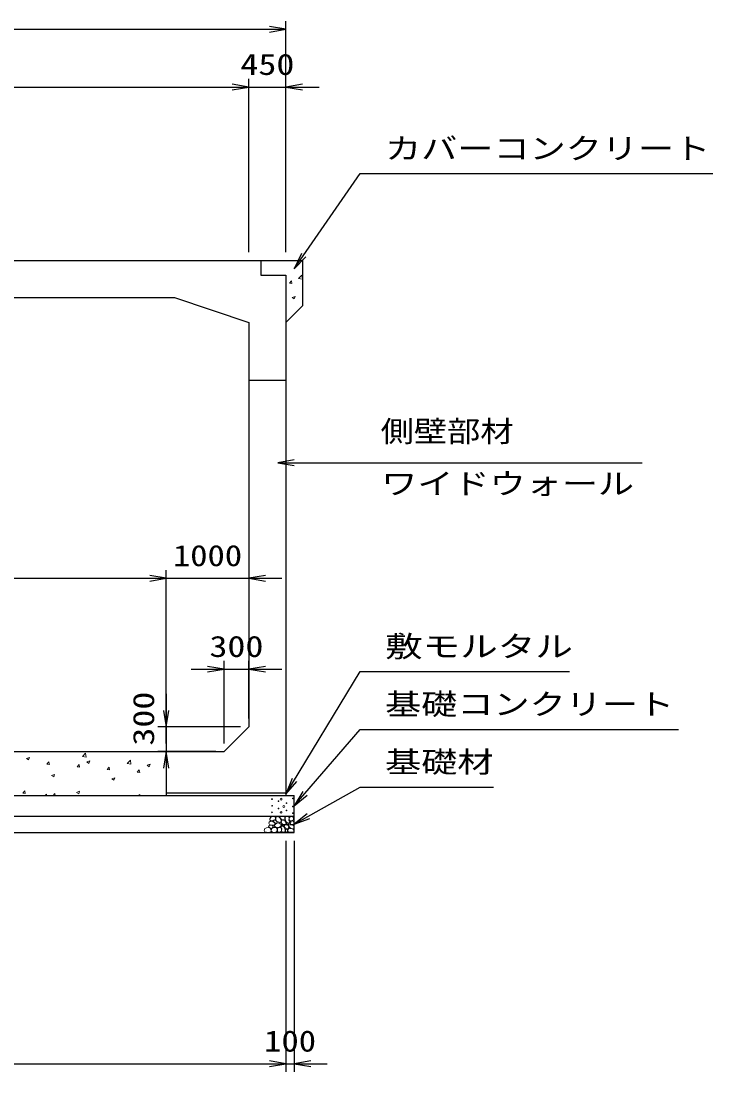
# Model space of a CAD drawing. Units: millimetres at full size. Extents: x 0 to 84100, y 0 to 59400.
# Drawn here: x 19792 to 28171, y 31570 to 44300 of the extents above; entities that cross this region are included whole.
import ezdxf
from ezdxf.enums import TextEntityAlignment as Align

# ---------------------------------------------------------------- set-up
doc = ezdxf.new("R2010")
doc.units = ezdxf.units.MM
for name, color, linetype, lineweight in [('D-DCR-HCHn', 4, 'Continuous', 9), ('D-STR-DIM', 7, 'Continuous', 25), ('D-STR-STRn', 1, 'Continuous', 25), ('D-STR-TXT', 7, 'Continuous', 25)]:
    doc.layers.add(name, color=color, linetype=linetype, lineweight=lineweight)
doc.styles.add('ＭＳ ゴシック', font='')
doc.styles.get('ＭＳ ゴシック').set_extended_font_data('MS Gothic')

# ---------------------------------------------------------------- blocks, each defined once
blk = doc.blocks.new('open_arrow')
at = {"color": 0, "linetype": 'Continuous', "lineweight": -2}
blk.add_lwpolyline([(7.5, 1.25), (0, 0), (7.5, -1.25)], dxfattribs=at)

msp = doc.modelspace()

# ---------------------------------------------------------------- linework, layer by layer
at = {"layer": 'D-DCR-HCHn'}
for p, q in [((23197.884, 41318.865), (23200, 41317.438)), ((23197.922, 41318.933), (23200, 41319.73)), ((23040.798, 41123.505), (23071.162, 41120.848)), ((23041.016, 41123.53), (23065.506, 41152.716)), ((23071.388, 41120.141), (23065.514, 41151.984)), ((23152.915, 41179.639), (23192.483, 41220.877)), ((23153.017, 41179.341), (23198.196, 41172.334)), ((23198.124, 41172.534), (23192.512, 41220.779)), ((23074.28, 40950.489), (23099.549, 40933.445)), ((23074.319, 40950.556), (23109.889, 40964.21)), ((23099.582, 40933.49), (23109.883, 40964.188)), ((20534.447, 35389.571), (20579.626, 35382.564)), ((20534.525, 35389.381), (20574.092, 35430.618)), ((20579.686, 35382.461), (20574.073, 35430.705)), ((19858.704, 35366.079), (19883.973, 35349.035)), ((19858.728, 35366.001), (19894.298, 35379.655)), ((19883.94, 35349.014), (19894.24, 35379.712)), ((20105.439, 35297.105), (20129.929, 35326.292)), ((20105.512, 35297.135), (20135.876, 35294.479)), ((20135.632, 35294.843), (20129.759, 35326.686)), ((20469.808, 35265.227), (20494.298, 35294.414)), ((20469.88, 35265.257), (20500.244, 35262.601)), ((20500, 35262.962), (20494.127, 35294.805)), ((20588.766, 35325.395), (20614.035, 35308.35)), ((20588.791, 35325.316), (20624.36, 35338.97)), ((20614.001, 35308.33), (20624.302, 35339.028)), ((20834.178, 35233.349), (20858.668, 35262.535)), ((20864.368, 35231.082), (20858.494, 35262.924)), ((21076.605, 35305.486), (21121.785, 35298.479)), ((21076.683, 35305.296), (21116.25, 35346.534)), ((21121.844, 35298.376), (21116.231, 35346.621)), ((21318.828, 35284.71), (21344.097, 35267.665)), ((21318.854, 35284.631), (21354.423, 35298.284)), ((21344.063, 35267.645), (21354.363, 35298.343)), ((20161.933, 35161.549), (20187.202, 35144.505)), ((20161.958, 35161.47), (20197.527, 35175.124)), ((20187.168, 35144.484), (20197.469, 35175.182)), ((20834.248, 35233.379), (20864.612, 35230.722)), ((21198.547, 35201.471), (21223.037, 35230.657)), ((21198.616, 35201.501), (21228.98, 35198.844)), ((21228.735, 35199.201), (21222.862, 35231.044)), ((20891.995, 35120.864), (20917.264, 35103.82)), ((20892.021, 35120.785), (20927.59, 35134.439)), ((20917.23, 35103.799), (20927.53, 35134.497)), ((19811.556, 34946.87), (19836.047, 34976.056)), ((19811.629, 34946.9), (19841.993, 34944.243)), ((19841.747, 34944.609), (19835.874, 34976.452)), ((20084.156, 34920), (20099.284, 34935.766)), ((20101.109, 34920), (20099.265, 34935.854)), ((20180.128, 34920), (20200.416, 34944.178)), ((20204.774, 34920), (20200.242, 34944.572)), ((20465.162, 34957.019), (20490.431, 34939.974)), ((20465.188, 34956.939), (20500.757, 34970.593)), ((20490.397, 34939.954), (20500.697, 34970.652)), ((21205.01, 34920), (21230.82, 34929.908)), ((21227.414, 34920), (21230.759, 34929.967))]:
    msp.add_line(p, q, dxfattribs=at)
for points in [[(22867.988, 34629.601), (22874.036, 34635.086), (22875.103, 34640.792), (22871.586, 34653.305), (22861.29, 34667.61), (22838.996, 34666.105), (22817.429, 34655.811), (22802.805, 34635.597), (22804.979, 34622.456), (22811.98, 34615.716), (22823.231, 34613.215), (22839.489, 34617.483), (22860.711, 34624.481)], [(22926.553, 34586.214), (22939.311, 34590.569), (22940.575, 34618.678), (22927.488, 34647.359), (22910.552, 34663.536), (22878.597, 34657.032), (22875.867, 34621.913), (22886.184, 34609.876), (22914.261, 34594.301)], [(23030.31, 34663.906), (23037.244, 34643.102), (23034.933, 34619.988), (23051.113, 34594.562), (23030.31, 34583.005), (23007.195, 34594.562), (22993.327, 34613.053), (22988.704, 34643.102), (22993.327, 34659.283), (23007.195, 34666.217)], [(23048.802, 34661.594), (23069.605, 34666.217), (23088.096, 34656.971), (23090.408, 34636.168), (23085.785, 34619.988), (23062.67, 34613.053), (23046.49, 34613.053), (23039.556, 34624.611), (23039.556, 34650.037)], [(22790.028, 34472.493), (22805.163, 34474.274), (22815.134, 34479.787), (22819.165, 34492.722), (22819.055, 34504.963), (22809.828, 34521.678), (22791.758, 34532.822), (22764.269, 34528.403), (22742.547, 34520.334), (22737.357, 34496.125), (22741.97, 34478.257), (22763.116, 34472.877)], [(22822.403, 34520.331), (22832.105, 34525.079), (22839.11, 34533.822), (22839.281, 34545.084), (22835.058, 34555.627), (22819.811, 34557.625), (22804.946, 34558.018), (22790.519, 34552.512), (22788.151, 34543.273), (22800.46, 34532.195), (22815.445, 34523.15)], [(22806.628, 34561.832), (22801.312, 34566.874), (22794.524, 34575.68), (22792.855, 34583.275), (22796.856, 34597.685), (22810.912, 34608.67), (22831.093, 34607.89), (22858.302, 34593.001), (22867.914, 34580.757), (22864.848, 34566.784), (22855.222, 34560.04), (22846.401, 34559.145), (22832.637, 34559.524), (22819.192, 34561.002)], [(22887.648, 34523.637), (22872.694, 34532.556), (22846.56, 34532.292), (22825.07, 34513.525), (22821.357, 34484.899), (22835.147, 34474.245), (22871.902, 34471.871), (22888.269, 34481.633), (22892.828, 34504.06)], [(22850.029, 34535.265), (22845.817, 34538.446), (22842.314, 34543.505), (22842.19, 34550.431), (22846.586, 34556.067), (22854.231, 34557.977), (22860.644, 34556.179), (22862.296, 34550.442), (22863.104, 34544.835), (22862.119, 34537.456), (22856.025, 34534.127)], [(22895.202, 34595.711), (22893.546, 34589.566), (22887.989, 34585.193), (22875.81, 34583.302), (22864.695, 34589.802), (22854.408, 34599.138), (22845.142, 34607.333), (22845.365, 34613.462), (22851.264, 34618.875), (22865.797, 34620.356), (22878.53, 34614.383), (22887.989, 34605.165), (22892.719, 34600.556)], [(22886.797, 34529.533), (22922.171, 34536.129), (22937.218, 34548.266), (22941.97, 34567.263), (22927.287, 34581.629), (22898.677, 34589.69), (22877.03, 34576.761), (22863.039, 34559.347), (22866.998, 34541.67)], [(22935.412, 34477.783), (22916.15, 34473.503), (22899.028, 34482.064), (22896.888, 34501.326), (22899.032, 34524.878), (22922.571, 34532.327), (22937.553, 34528.603), (22943.973, 34512.027), (22943.973, 34488.484)], [(22952.534, 34475.643), (22946.114, 34494.905), (22948.254, 34516.308), (22933.272, 34539.85), (22952.534, 34550.551), (22973.937, 34539.85), (22986.778, 34522.728), (22991.059, 34494.905), (22986.778, 34479.924), (22973.937, 34473.503)], [(22991.015, 34608.431), (23002.573, 34580.693), (22993.327, 34569.136), (22965.589, 34569.136), (22954.032, 34573.759), (22942.475, 34589.939), (22942.475, 34603.808), (22954.032, 34622.299), (22967.901, 34624.611)], [(22956.815, 34550.551), (22946.114, 34559.112), (22950.394, 34565.533), (22965.376, 34565.533), (22971.796, 34563.393), (22976.077, 34554.832), (22969.656, 34548.411)], [(22988.918, 34527.009), (22978.217, 34552.692), (22986.778, 34563.393), (23012.461, 34563.393), (23023.162, 34559.112), (23033.863, 34544.131), (23033.863, 34531.289), (23023.162, 34514.167), (23010.321, 34512.027)], [(22993.199, 34479.924), (22993.199, 34505.606), (23003.9, 34512.027), (23014.601, 34505.606), (23016.741, 34490.625), (23014.601, 34477.783), (22999.619, 34473.503)], [(23025.687, 34583.005), (23037.244, 34573.759), (23032.621, 34566.824), (23016.441, 34566.824), (23009.507, 34569.136), (23004.884, 34578.382), (23011.818, 34585.316)], [(23040.284, 34473.503), (23025.302, 34479.924), (23021.022, 34501.326), (23029.583, 34516.308), (23044.565, 34520.588), (23063.827, 34518.448), (23085.229, 34509.887), (23095.93, 34497.045), (23095.93, 34482.064), (23089.51, 34473.503), (23063.827, 34475.643)], [(23048.845, 34527.009), (23031.723, 34552.692), (23033.863, 34559.112), (23057.406, 34565.533), (23078.808, 34563.393), (23093.79, 34550.551), (23095.93, 34535.57), (23093.79, 34520.588), (23076.668, 34516.308)], [(23092.719, 34603.808), (23099.654, 34583.005), (23090.408, 34569.136), (23067.293, 34566.824), (23051.512, 34573.599), (23058.048, 34589.939), (23053.425, 34599.185), (23062.67, 34608.431), (23076.539, 34613.053)]]:
    msp.add_lwpolyline(points, close=True, dxfattribs=at)
msp.add_lwpolyline([(22956.568, 34668.547), (22973.907, 34666.446), (22985.742, 34658.701), (22985.374, 34639.819), (22979.486, 34626.087), (22964.975, 34626.185), (22944.893, 34629.153), (22935.201, 34643.689), (22925.918, 34653.492), (22923.116, 34664.345), (22935.901, 34668.547), (22956.918, 34668.547)], dxfattribs=at)
for centre, radius in [((22940.004, 34875.045), 11.25), ((23082.197, 34884.121), 4.5), ((22831.091, 34875.045), 4.5), ((22832.803, 34795.221), 4.5), ((22908.437, 34851.359), 4.5), ((22908.437, 34762.459), 4.5), ((22974.996, 34786.145), 11.25), ((23006.563, 34827.541), 4.5), ((23083.909, 34786.145), 4.5), ((22831.091, 34714.955), 4.5), ((22940.004, 34714.955), 11.25), ((23006.563, 34738.641), 4.5), ((23082.197, 34705.879), 4.5)]:
    msp.add_circle(centre, radius, dxfattribs=at)
at = {"layer": 'D-STR-DIM'}
for p, q in [((9100, 44200), (23000, 44200)), ((23000, 41500), (23000, 44300)), ((22550, 41500), (22550, 43600)), ((22550, 41500), (22550, 43600)), ((23000, 41500), (23000, 43600)), ((9550, 43500), (22550, 43500)), ((22150, 43500), (23400, 43500)), ((21550, 35550), (21550, 37650)), ((21550, 35550), (21550, 37650)), ((10550, 37550), (21550, 37550)), ((21150, 37550), (22950, 37550)), ((22250, 35550), (22250, 36550)), ((22550, 35850), (22550, 36550)), ((21850, 36450), (22950, 36450)), ((21550, 36150), (21550, 35050)), ((22450, 35750), (21450, 35750)), ((22150, 35450), (21450, 35450)), ((23000, 34370), (23000, 31570)), ((23000, 34370), (23000, 31570)), ((23100, 34370), (23100, 31570)), ((9100, 31670), (23000, 31670)), ((22600, 31670), (23500, 31670))]:
    msp.add_line(p, q, dxfattribs=at)
at = {"layer": 'D-STR-STRn'}
for p, q in [((9405, 41400), (22695, 41400)), ((22695, 41400), (23200, 41400)), ((22695, 41400), (22695, 41220)), ((23200, 41400), (23200, 40850)), ((22695, 41220), (23000, 41220)), ((23000, 41220), (23000, 34950)), ((10450, 40950), (21650, 40950)), ((21650, 40950), (22550, 40650)), ((23200, 40850), (23000, 40650)), ((22550, 40650), (22550, 35750)), ((22550, 39950), (23000, 39950)), ((22250, 35450), (22550, 35750)), ((9850, 35450), (22250, 35450)), ((21550, 35450), (21550, 34920)), ((9000, 34920), (23100, 34920)), ((21550, 34950), (23000, 34950)), ((23000, 34950), (23000, 34920)), ((23100, 34470), (23100, 34920)), ((9000, 34670), (23100, 34670)), ((9000, 34470), (23100, 34470))]:
    msp.add_line(p, q, dxfattribs=at)
at = {"layer": 'D-STR-TXT'}
for points in [[(23100, 41300), (23900, 42451.777), (24100, 42451.777), (28170.812, 42451.777)], [(22900, 38950), (23845.788, 38950), (24045.788, 38950), (27315.331, 38950)], [(23000, 34935), (23900, 36420), (24100, 36420), (26433.249, 36420)], [(23100, 34795), (23900, 35720), (24100, 35720), (27751.523, 35720)], [(23100, 34570), (23900, 35020), (24100, 35020), (25514.721, 35020)]]:
    msp.add_lwpolyline(points, dxfattribs=at)

# ---------------------------------------------------------------- block references
at = {"layer": 'D-STR-DIM', "xscale": 26.7, "yscale": 26.7}
for p, rotation in [((23000, 44200), 180), ((22550, 43500), 180), ((22550, 43500), 180), ((21550, 37550), 180), ((21550, 37550), 180), ((22250, 36450), 180), ((21550, 35750), 90), ((21550, 35450), 270), ((23000, 31670), 180), ((23000, 31670), 180)]:
    msp.add_blockref('open_arrow', p, dxfattribs=dict(at, rotation=rotation))
for p in [(23000, 43500), (22550, 37550), (22550, 36450), (23100, 31670)]:
    msp.add_blockref('open_arrow', p, dxfattribs=at)
at = {"layer": 'D-STR-TXT', "xscale": 26.7, "yscale": 26.7}
for p, rotation in [((23100, 41300), 55.2), ((23000, 34935), 58.8), ((23100, 34795), 49.1), ((23100, 34570), 29.4)]:
    msp.add_blockref('open_arrow', p, dxfattribs=dict(at, rotation=rotation))
msp.add_blockref('open_arrow', (22900, 38950), dxfattribs=at)

# ---------------------------------------------------------------- texts
at = {"layer": 'D-STR-DIM', "style": 'ＭＳ ゴシック'}
for s, width, p in [('450', 1.25, (22775, 43775)), ('1000', 1.2, (22050, 37825)), ('300', 1.25, (22400, 36725)), ('100', 1.2, (23050, 31945))]:
    msp.add_text(s, height=256.6, dxfattribs=dict(at, width=width)).set_placement(p, align=Align.MIDDLE_CENTER)
at = {"layer": 'D-STR-DIM', "style": 'ＭＳ ゴシック', "width": 1.25}
msp.add_text('300', height=256.6, rotation=90, dxfattribs=at).set_placement((21275, 35850), align=Align.MIDDLE_CENTER)
at = {"layer": 'D-STR-TXT', "style": 'ＭＳ ゴシック'}
for s, width, p in [('カバーコンクリート', 1.25, (24200, 42551.777)), ('ワイドウォール', 1.25, (24152.895, 38491.371)), ('敷モルタル', 1.3, (24200, 36520)), ('基礎コンクリート', 1.25, (24200, 35820)), ('基礎材', 1.25, (24200, 35120))]:
    msp.add_text(s, height=256.6, dxfattribs=dict(at, width=width)).set_placement(p, align=Align.BOTTOM_LEFT)
at = {"layer": 'D-STR-TXT', "style": 'ＭＳ ゴシック', "width": 1.15}
msp.add_text('側壁部材\u3000\u3000\u3000\u3000', height=256.6, dxfattribs=at).set_placement((24145.788, 39458.629), align=Align.TOP_LEFT)

doc.saveas('drawing.dxf')
